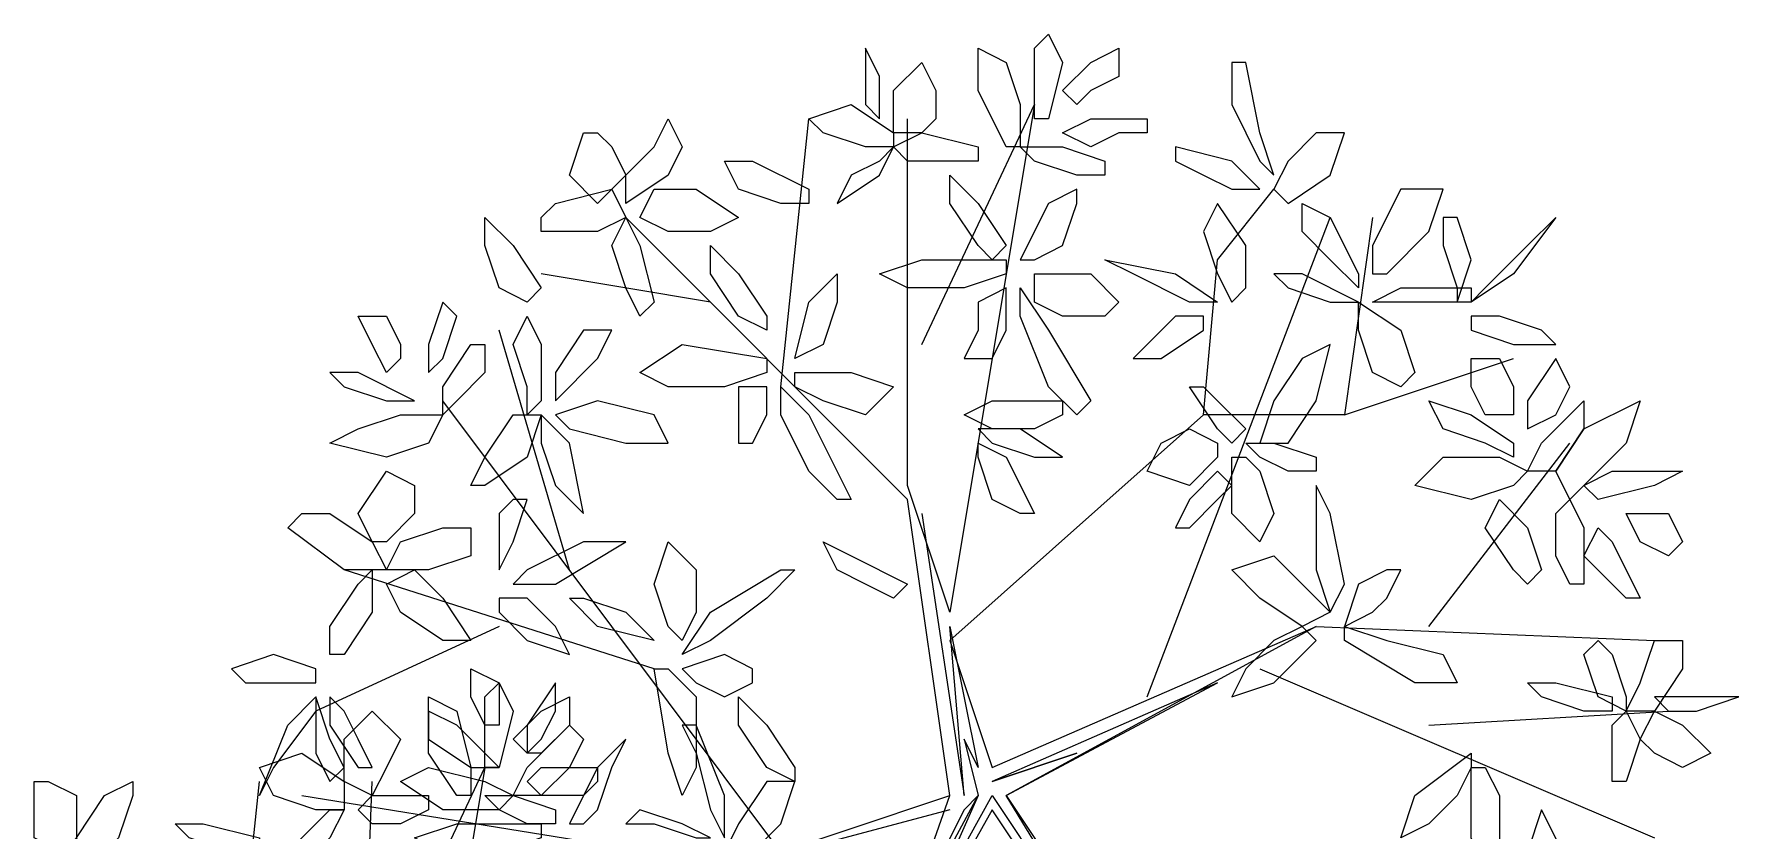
# Model space of a CAD drawing. Header units: millimetres. Extents: x 2576 to 2719, y 1757 to 1977.
# Drawn here: x 2616.206 to 2619.623, y 1816.975 to 1818.57 of the extents above; entities that cross this region are included whole.
import ezdxf

# ---------------------------------------------------------------- set-up
doc = ezdxf.new("R2010")
doc.units = ezdxf.units.MM
doc.layers.add('PDF_0', color=7, linetype='Continuous')

msp = doc.modelspace()

# ---------------------------------------------------------------- linework, layer by layer
at = {"layer": 'PDF_0', "lineweight": 9}
for points in [[(2618.2113, 1818.4573), (2618.2113, 1818.542), (2618.2395, 1818.5702), (2618.2678, 1818.5137), (2618.2395, 1818.4008), (2618.2113, 1818.4008)], [(2617.9006, 1818.4008), (2617.9006, 1818.4855), (2617.8724, 1818.542), (2617.8724, 1818.5137), (2617.8724, 1818.429)], [(2618.183, 1818.3443), (2618.1548, 1818.3443), (2618.0983, 1818.4573), (2618.0983, 1818.542), (2618.1548, 1818.5137), (2618.183, 1818.429)], [(2618.296, 1818.429), (2618.2678, 1818.4573), (2618.3242, 1818.5137), (2618.3807, 1818.542), (2618.3807, 1818.4855), (2618.3242, 1818.4573)], [(2617.9854, 1818.3725), (2617.9289, 1818.3725), (2617.9289, 1818.4573), (2617.9854, 1818.5137), (2618.0136, 1818.4573), (2618.0136, 1818.4008)], [(2618.6066, 1818.429), (2618.6631, 1818.3161), (2618.6913, 1818.2878), (2618.6631, 1818.3725), (2618.6349, 1818.5137), (2618.6066, 1818.5137)], [(2617.8724, 1818.3443), (2617.7877, 1818.3725), (2617.7594, 1818.4008), (2617.8442, 1818.429), (2617.9289, 1818.3725), (2617.9289, 1818.3443)], [(2617.477, 1818.4008), (2617.5053, 1818.3443), (2617.477, 1818.2878), (2617.3923, 1818.2313), (2617.3923, 1818.2878), (2617.4488, 1818.3443)], [(2618.3807, 1818.3725), (2618.3242, 1818.3443), (2618.2678, 1818.3725), (2618.3242, 1818.4008), (2618.4372, 1818.4008), (2618.4372, 1818.3725)], [(2617.3641, 1818.3443), (2617.3923, 1818.2878), (2617.3358, 1818.2313), (2617.2794, 1818.2878), (2617.3076, 1818.3725), (2617.3358, 1818.3725)], [(2618.0418, 1818.3161), (2617.9571, 1818.3161), (2617.9289, 1818.3443), (2617.9854, 1818.3725), (2618.0983, 1818.3443), (2618.0983, 1818.3161)], [(2618.6913, 1818.2596), (2618.7196, 1818.2313), (2618.8043, 1818.2878), (2618.8325, 1818.3725), (2618.7761, 1818.3725), (2618.7196, 1818.3161)], [(2617.8442, 1818.2878), (2617.8159, 1818.2313), (2617.9006, 1818.2878), (2617.9289, 1818.3443), (2617.9006, 1818.3161)], [(2618.296, 1818.2878), (2618.2113, 1818.3161), (2618.183, 1818.3443), (2618.2678, 1818.3443), (2618.3525, 1818.3161), (2618.3525, 1818.2878)], [(2618.5502, 1818.2878), (2618.6066, 1818.2596), (2618.6631, 1818.2596), (2618.6066, 1818.3161), (2618.4937, 1818.3443), (2618.4937, 1818.3161)], [(2617.703, 1818.2313), (2617.6182, 1818.2596), (2617.59, 1818.3161), (2617.6465, 1818.3161), (2617.7594, 1818.2596), (2617.7594, 1818.2313)], [(2618.0983, 1818.1466), (2618.0418, 1818.2313), (2618.0418, 1818.2878), (2618.0983, 1818.2313), (2618.1548, 1818.1466), (2618.1266, 1818.1184)], [(2617.2511, 1818.2313), (2617.3641, 1818.2596), (2617.3923, 1818.2031), (2617.3358, 1818.1749), (2617.2229, 1818.1749), (2617.2229, 1818.2031)], [(2617.4206, 1818.2031), (2617.4488, 1818.2596), (2617.5335, 1818.2596), (2617.6182, 1818.2031), (2617.5618, 1818.1749), (2617.477, 1818.1749)], [(2618.2678, 1818.1466), (2618.296, 1818.2313), (2618.296, 1818.2596), (2618.2395, 1818.2313), (2618.183, 1818.1184), (2618.2113, 1818.1184)], [(2618.889, 1818.0901), (2618.9173, 1818.0901), (2619.002, 1818.1749), (2619.0302, 1818.2596), (2618.9455, 1818.2596), (2618.889, 1818.1466)], [(2618.6066, 1818.0337), (2618.6349, 1818.0619), (2618.6349, 1818.1466), (2618.5784, 1818.2313), (2618.5502, 1818.1749), (2618.5784, 1818.0901)], [(2618.8043, 1818.1184), (2618.7478, 1818.1749), (2618.7478, 1818.2313), (2618.8043, 1818.2031), (2618.8608, 1818.0901), (2618.8608, 1818.0619)], [(2617.1382, 1818.0619), (2617.1099, 1818.1466), (2617.1099, 1818.2031), (2617.1664, 1818.1466), (2617.2229, 1818.0619), (2617.1946, 1818.0337)], [(2617.3923, 1818.0619), (2617.3641, 1818.1466), (2617.3923, 1818.2031), (2617.4206, 1818.1466), (2617.4488, 1818.0337), (2617.4206, 1818.0054)], [(2619.0302, 1818.1466), (2619.0585, 1818.0619), (2619.0585, 1818.0337), (2619.0867, 1818.1184), (2619.0585, 1818.2031), (2619.0302, 1818.2031)], [(2619.1997, 1818.1466), (2619.2561, 1818.2031), (2619.1714, 1818.0901), (2619.0867, 1818.0337), (2619.1149, 1818.0619)], [(2617.6182, 1818.0054), (2617.5618, 1818.0901), (2617.5618, 1818.1466), (2617.6182, 1818.0901), (2617.6747, 1818.0054), (2617.6747, 1817.9772)], [(2618.0701, 1818.0619), (2617.9571, 1818.0619), (2617.9006, 1818.0901), (2617.9854, 1818.1184), (2618.1548, 1818.1184), (2618.1548, 1818.0901)], [(2618.409, 1818.0901), (2618.3525, 1818.1184), (2618.4937, 1818.0901), (2618.5784, 1818.0337), (2618.5219, 1818.0337)], [(2617.7877, 1817.9489), (2617.7312, 1817.9207), (2617.7594, 1818.0337), (2617.8159, 1818.0901), (2617.8159, 1818.0337)], [(2618.2113, 1818.0337), (2618.2113, 1818.0901), (2618.3242, 1818.0901), (2618.3807, 1818.0337), (2618.3525, 1818.0054), (2618.2678, 1818.0054)], [(2618.8043, 1818.0337), (2618.8608, 1818.0337), (2618.7478, 1818.0901), (2618.6913, 1818.0901), (2618.7196, 1818.0619)], [(2618.0701, 1817.9207), (2618.1266, 1817.9207), (2618.1548, 1817.9772), (2618.1548, 1818.0619), (2618.0983, 1818.0337), (2618.0983, 1817.9772)], [(2618.2395, 1817.8642), (2618.183, 1818.0054), (2618.183, 1818.0619), (2618.2395, 1817.9772), (2618.3242, 1817.836), (2618.296, 1817.8078)], [(2619.0302, 1818.0337), (2618.9173, 1818.0337), (2618.889, 1818.0337), (2618.9455, 1818.0619), (2619.0867, 1818.0619), (2619.0867, 1818.0337)], [(2617.0534, 1818.0054), (2617.0252, 1818.0337), (2616.997, 1817.9489), (2616.997, 1817.8925), (2617.0252, 1817.9207)], [(2618.889, 1817.8925), (2618.8608, 1817.9772), (2618.8608, 1818.0337), (2618.9455, 1817.9772), (2618.9737, 1817.8925), (2618.9455, 1817.8642)], [(2616.9405, 1817.9207), (2616.9123, 1817.8925), (2616.884, 1817.9489), (2616.8558, 1818.0054), (2616.9123, 1818.0054), (2616.9405, 1817.9489)], [(2617.1946, 1817.8642), (2617.1664, 1817.9489), (2617.1946, 1818.0054), (2617.2229, 1817.9489), (2617.2229, 1817.836), (2617.1946, 1817.8078)], [(2618.4654, 1817.9207), (2618.5502, 1817.9772), (2618.5502, 1818.0054), (2618.4937, 1818.0054), (2618.409, 1817.9207), (2618.4372, 1817.9207)], [(2619.0867, 1818.0054), (2619.0867, 1817.9772), (2619.1714, 1817.9489), (2619.2561, 1817.9489), (2619.2279, 1817.9772), (2619.1432, 1818.0054)], [(2617.1099, 1817.8925), (2617.0534, 1817.836), (2617.0252, 1817.8078), (2617.0252, 1817.8642), (2617.0817, 1817.9489), (2617.1099, 1817.9489)], [(2617.2511, 1817.8925), (2617.2511, 1817.836), (2617.3358, 1817.9207), (2617.3641, 1817.9772), (2617.3076, 1817.9772)], [(2617.59, 1817.8642), (2617.477, 1817.8642), (2617.4206, 1817.8925), (2617.5053, 1817.9489), (2617.6747, 1817.9207), (2617.6747, 1817.8925)], [(2618.6631, 1817.7513), (2618.7196, 1817.7513), (2618.7761, 1817.836), (2618.8043, 1817.9489), (2618.7478, 1817.9207), (2618.6913, 1817.836)], [(2619.1714, 1817.8078), (2619.1149, 1817.8078), (2619.0867, 1817.8642), (2619.0867, 1817.9207), (2619.1432, 1817.9207), (2619.1714, 1817.8642)], [(2619.2844, 1817.8642), (2619.2561, 1817.9207), (2619.1997, 1817.836), (2619.1997, 1817.7795), (2619.2561, 1817.8078)], [(2616.9123, 1817.836), (2616.9687, 1817.836), (2616.8558, 1817.8925), (2616.7993, 1817.8925), (2616.8275, 1817.8642)], [(2617.7312, 1817.8642), (2617.7312, 1817.8925), (2617.8442, 1817.8925), (2617.9289, 1817.8642), (2617.8724, 1817.8078), (2617.7877, 1817.836)], [(2617.6182, 1817.7513), (2617.6465, 1817.7513), (2617.6747, 1817.8078), (2617.6747, 1817.8642), (2617.6182, 1817.8642), (2617.6182, 1817.7795)], [(2617.7594, 1817.6948), (2617.703, 1817.8078), (2617.703, 1817.8642), (2617.7594, 1817.8078), (2617.8442, 1817.6383), (2617.8159, 1817.6383)], [(2618.5784, 1817.836), (2618.6349, 1817.7795), (2618.6066, 1817.7513), (2618.5784, 1817.7795), (2618.5219, 1817.8642), (2618.5502, 1817.8642)], [(2617.2511, 1817.8078), (2617.2794, 1817.7795), (2617.3923, 1817.7513), (2617.477, 1817.7513), (2617.4488, 1817.8078), (2617.3358, 1817.836)], [(2618.2113, 1817.7795), (2618.1266, 1817.7795), (2618.0701, 1817.8078), (2618.1266, 1817.836), (2618.2678, 1817.836), (2618.2678, 1817.8078)], [(2619.1149, 1817.7513), (2619.0302, 1817.7795), (2619.002, 1817.836), (2619.0867, 1817.8078), (2619.1714, 1817.7513), (2619.1714, 1817.723)], [(2619.3126, 1817.7795), (2619.2561, 1817.6948), (2619.1997, 1817.6948), (2619.2279, 1817.7513), (2619.3126, 1817.836), (2619.3126, 1817.8078)], [(2619.2844, 1817.6383), (2619.2561, 1817.6948), (2619.3126, 1817.7795), (2619.4256, 1817.836), (2619.3973, 1817.7513), (2619.3409, 1817.6948)], [(2617.0252, 1817.8078), (2616.997, 1817.7513), (2616.9123, 1817.723), (2616.7993, 1817.7513), (2616.8558, 1817.7795), (2616.9405, 1817.8078)], [(2617.1099, 1817.723), (2617.1664, 1817.8078), (2617.2229, 1817.8078), (2617.1946, 1817.723), (2617.1099, 1817.6666), (2617.0817, 1817.6666)], [(2617.2511, 1817.6666), (2617.3076, 1817.6101), (2617.2794, 1817.7513), (2617.2229, 1817.8078), (2617.2229, 1817.7513)], [(2618.2113, 1817.723), (2618.2678, 1817.723), (2618.183, 1817.7795), (2618.0983, 1817.7795), (2618.1266, 1817.7513)], [(2618.5784, 1817.7513), (2618.5784, 1817.723), (2618.5219, 1817.6666), (2618.4372, 1817.6948), (2618.4654, 1817.7513), (2618.5219, 1817.7795)], [(2618.1266, 1817.6383), (2618.0983, 1817.723), (2618.0983, 1817.7513), (2618.1548, 1817.723), (2618.2113, 1817.6101), (2618.183, 1817.6101)], [(2618.7196, 1817.6948), (2618.6631, 1817.723), (2618.6349, 1817.7513), (2618.6913, 1817.7513), (2618.7761, 1817.723), (2618.7761, 1817.6948)], [(2618.6631, 1817.6948), (2618.6913, 1817.6101), (2618.6631, 1817.5536), (2618.6066, 1817.6101), (2618.6066, 1817.723), (2618.6349, 1817.723)], [(2619.1997, 1817.6948), (2619.1714, 1817.6666), (2619.0867, 1817.6383), (2618.9737, 1817.6666), (2619.0302, 1817.723), (2619.1432, 1817.723)], [(2616.9687, 1817.6101), (2616.9123, 1817.5536), (2616.884, 1817.5536), (2616.8558, 1817.6101), (2616.9123, 1817.6948), (2616.9687, 1817.6666)], [(2618.6066, 1817.6666), (2618.5784, 1817.6948), (2618.5219, 1817.6383), (2618.4937, 1817.5818), (2618.5219, 1817.5818), (2618.5784, 1817.6383)], [(2619.3691, 1817.6948), (2619.4538, 1817.6948), (2619.5103, 1817.6948), (2619.4538, 1817.6666), (2619.3409, 1817.6383), (2619.3126, 1817.6666)], [(2617.1382, 1817.6101), (2617.1382, 1817.5254), (2617.1382, 1817.4971), (2617.1664, 1817.5536), (2617.1946, 1817.6383), (2617.1664, 1817.6383)], [(2618.8043, 1817.6101), (2618.7761, 1817.6666), (2618.7761, 1817.4971), (2618.8043, 1817.4124), (2618.8325, 1817.4689)], [(2619.1714, 1817.4971), (2619.1149, 1817.5818), (2619.1432, 1817.6383), (2619.1997, 1817.5818), (2619.2279, 1817.4971), (2619.1997, 1817.4689)], [(2619.2561, 1817.5254), (2619.2561, 1817.6101), (2619.2844, 1817.6383), (2619.3126, 1817.5818), (2619.3126, 1817.4689), (2619.2844, 1817.4689)], [(2616.7993, 1817.6101), (2616.884, 1817.5536), (2616.9123, 1817.4971), (2616.8275, 1817.4971), (2616.7146, 1817.5818), (2616.7428, 1817.6101)], [(2619.3973, 1817.6101), (2619.4821, 1817.6101), (2619.5103, 1817.5536), (2619.4821, 1817.5254), (2619.4256, 1817.5536)], [(2617.0817, 1817.5818), (2617.0817, 1817.5254), (2616.997, 1817.4971), (2616.9123, 1817.4971), (2616.9405, 1817.5536), (2617.0252, 1817.5818)], [(2619.3691, 1817.4689), (2619.3126, 1817.5254), (2619.3409, 1817.5818), (2619.3691, 1817.5536), (2619.4256, 1817.4406), (2619.3973, 1817.4406)], [(2617.3076, 1817.5536), (2617.1946, 1817.4971), (2617.1664, 1817.4689), (2617.2511, 1817.4689), (2617.3923, 1817.5536), (2617.3641, 1817.5536)], [(2617.5053, 1817.3559), (2617.477, 1817.3842), (2617.4488, 1817.4689), (2617.477, 1817.5536), (2617.5335, 1817.4971), (2617.5335, 1817.4124)], [(2617.8724, 1817.4689), (2617.8159, 1817.4971), (2617.7877, 1817.5536), (2617.8442, 1817.5254), (2617.9571, 1817.4689), (2617.9289, 1817.4406)], [(2618.8043, 1817.4124), (2618.7478, 1817.3842), (2618.6631, 1817.4406), (2618.6066, 1817.4971), (2618.6913, 1817.5254), (2618.7478, 1817.4689)], [(2616.7993, 1817.3842), (2616.8558, 1817.4689), (2616.884, 1817.4971), (2616.884, 1817.4124), (2616.8275, 1817.3277), (2616.7993, 1817.3277)], [(2616.9123, 1817.4689), (2616.9687, 1817.4971), (2617.0252, 1817.4406), (2617.0817, 1817.3559), (2617.0252, 1817.3559), (2616.9405, 1817.4124)], [(2617.6747, 1817.4406), (2617.5618, 1817.3559), (2617.5053, 1817.3277), (2617.5618, 1817.4124), (2617.703, 1817.4971), (2617.7312, 1817.4971)], [(2618.9455, 1817.4971), (2618.9173, 1817.4971), (2618.8608, 1817.4689), (2618.8325, 1817.3842), (2618.889, 1817.4124), (2618.9173, 1817.4406)], [(2617.1382, 1817.4406), (2617.1382, 1817.4124), (2617.1946, 1817.3559), (2617.2794, 1817.3277), (2617.2511, 1817.3842), (2617.1946, 1817.4406)], [(2617.3923, 1817.4124), (2617.4488, 1817.3559), (2617.3358, 1817.3842), (2617.2794, 1817.4406), (2617.3076, 1817.4406)], [(2618.6913, 1817.3559), (2618.6349, 1817.2994), (2618.6066, 1817.243), (2618.6913, 1817.2712), (2618.7761, 1817.3559), (2618.7478, 1817.3842)], [(2618.9173, 1817.3559), (2619.0302, 1817.3277), (2619.0585, 1817.2712), (2618.9737, 1817.2712), (2618.8325, 1817.3559), (2618.8325, 1817.3842)], [(2619.3691, 1817.3277), (2619.3973, 1817.243), (2619.3973, 1817.2147), (2619.3409, 1817.243), (2619.3126, 1817.3277), (2619.3409, 1817.3559)], [(2619.4256, 1817.2712), (2619.4538, 1817.3559), (2619.5103, 1817.3559), (2619.5103, 1817.2994), (2619.4538, 1817.2147), (2619.3973, 1817.2147)], [(2616.7711, 1817.2712), (2616.7711, 1817.2994), (2616.6863, 1817.3277), (2616.6016, 1817.2994), (2616.6299, 1817.2712), (2616.7146, 1817.2712)], [(2617.1382, 1817.1865), (2617.1099, 1817.1865), (2617.0817, 1817.243), (2617.0817, 1817.2994), (2617.1382, 1817.2712), (2617.1382, 1817.2147)], [(2617.5335, 1817.243), (2617.5335, 1817.1018), (2617.5053, 1817.0453), (2617.477, 1817.13), (2617.4488, 1817.2994), (2617.477, 1817.2994)], [(2617.6465, 1817.2712), (2617.6465, 1817.2994), (2617.59, 1817.3277), (2617.5053, 1817.2994), (2617.5335, 1817.2712), (2617.59, 1817.243)], [(2617.1099, 1817.1582), (2617.1099, 1817.243), (2617.1382, 1817.2712), (2617.1664, 1817.2147), (2617.1382, 1817.1018), (2617.1099, 1817.1018)], [(2617.2511, 1817.2147), (2617.2511, 1817.2712), (2617.1946, 1817.1865), (2617.1946, 1817.13), (2617.2229, 1817.1582)], [(2619.3126, 1817.2147), (2619.2279, 1817.243), (2619.1997, 1817.2712), (2619.2561, 1817.2712), (2619.3691, 1817.243), (2619.3691, 1817.2147)], [(2616.6863, 1817.1018), (2616.6581, 1817.0453), (2616.7146, 1817.1865), (2616.7711, 1817.243), (2616.7711, 1817.2147)], [(2616.7993, 1817.0735), (2616.8275, 1817.1018), (2616.7993, 1817.1582), (2616.7711, 1817.243), (2616.7711, 1817.1865), (2616.7711, 1817.13)], [(2616.8558, 1817.1582), (2616.8275, 1817.2147), (2616.7993, 1817.243), (2616.7993, 1817.1865), (2616.8558, 1817.1018), (2616.884, 1817.1018)], [(2617.0817, 1817.0453), (2617.0534, 1817.0453), (2616.997, 1817.13), (2616.997, 1817.243), (2617.0534, 1817.2147), (2617.0817, 1817.1018)], [(2617.1946, 1817.13), (2617.1664, 1817.1582), (2617.2229, 1817.2147), (2617.2794, 1817.243), (2617.2794, 1817.1865), (2617.2229, 1817.13)], [(2617.6747, 1817.1018), (2617.6182, 1817.1865), (2617.6182, 1817.243), (2617.6747, 1817.1865), (2617.7312, 1817.1018), (2617.7312, 1817.0735)], [(2619.4538, 1817.243), (2619.4821, 1817.2147), (2619.5385, 1817.2147), (2619.6233, 1817.243), (2619.595, 1817.243), (2619.5103, 1817.243)], [(2616.884, 1817.0453), (2616.8275, 1817.0735), (2616.8275, 1817.1582), (2616.884, 1817.2147), (2616.9405, 1817.1582), (2616.9123, 1817.1018)], [(2617.0817, 1817.1018), (2617.1382, 1817.1018), (2617.0534, 1817.1865), (2616.997, 1817.2147), (2616.997, 1817.1582)], [(2619.3691, 1817.1018), (2619.3691, 1817.1865), (2619.3973, 1817.2147), (2619.4256, 1817.1582), (2619.3973, 1817.0735), (2619.3691, 1817.0735)], [(2619.4256, 1817.1582), (2619.4538, 1817.2147), (2619.5103, 1817.1865), (2619.5668, 1817.13), (2619.5103, 1817.1018), (2619.4538, 1817.13)], [(2617.2794, 1817.1018), (2617.2229, 1817.0453), (2617.1664, 1817.0453), (2617.1946, 1817.1018), (2617.2794, 1817.1865), (2617.3076, 1817.1582)], [(2617.5335, 1817.13), (2617.5618, 1817.017), (2617.59, 1816.9606), (2617.59, 1817.0453), (2617.5335, 1817.1865), (2617.5053, 1817.1865)], [(2616.7711, 1817.017), (2616.6863, 1817.0453), (2616.6581, 1817.1018), (2616.7428, 1817.13), (2616.8275, 1817.0735), (2616.8275, 1817.017)], [(2617.3358, 1817.017), (2617.3641, 1817.1018), (2617.3923, 1817.1582), (2617.3358, 1817.1018), (2617.2794, 1816.9888), (2617.3076, 1816.9888)], [(2619.0585, 1817.0453), (2619.002, 1816.9888), (2618.9455, 1816.9606), (2618.9737, 1817.0453), (2619.0867, 1817.13), (2619.0867, 1817.1018)], [(2617.1664, 1817.0453), (2617.1382, 1817.017), (2617.0252, 1817.017), (2616.9405, 1817.0735), (2616.997, 1817.1018), (2617.1099, 1817.0735)], [(2617.3076, 1817.0453), (2617.2229, 1817.0453), (2617.1946, 1817.0735), (2617.2229, 1817.1018), (2617.3358, 1817.1018), (2617.3358, 1817.0735)], [(2619.1432, 1817.0453), (2619.1432, 1816.9323), (2619.1149, 1816.9041), (2619.0867, 1816.9606), (2619.0867, 1817.1018), (2619.1149, 1817.1018)], [(2616.291, 1817.0453), (2616.291, 1816.9606), (2616.2627, 1816.9323), (2616.2063, 1816.9606), (2616.2063, 1817.0735), (2616.2345, 1817.0735)], [(2616.4039, 1817.0735), (2616.4039, 1817.0453), (2616.3757, 1816.9606), (2616.3192, 1816.9041), (2616.291, 1816.9606), (2616.3475, 1817.0453)], [(2617.59, 1816.9323), (2617.6465, 1816.9323), (2617.703, 1816.9888), (2617.7312, 1817.0735), (2617.6747, 1817.0735), (2617.6182, 1816.9888)], [(2616.9405, 1816.9888), (2616.884, 1816.9888), (2616.8558, 1817.017), (2616.884, 1817.0453), (2616.997, 1817.0453), (2616.997, 1817.017)], [(2617.1946, 1816.9888), (2617.1382, 1817.017), (2617.1099, 1817.0453), (2617.1664, 1817.0453), (2617.2511, 1817.017), (2617.2511, 1816.9888)], [(2616.6016, 1816.9323), (2616.5169, 1816.9606), (2616.4887, 1816.9888), (2616.5451, 1816.9888), (2616.6581, 1816.9606), (2616.6581, 1816.9323)], [(2616.7428, 1816.9606), (2616.7993, 1817.017), (2616.8275, 1817.017), (2616.7993, 1816.9606), (2616.7428, 1816.9041), (2616.7146, 1816.9323)], [(2617.1382, 1816.9323), (2617.0252, 1816.9323), (2616.9687, 1816.9606), (2617.0534, 1816.9888), (2617.2229, 1816.9888), (2617.2229, 1816.9606)], [(2617.4488, 1816.9888), (2617.5335, 1816.9606), (2617.5618, 1816.9606), (2617.5053, 1816.9888), (2617.4206, 1817.017), (2617.3923, 1816.9888)], [(2619.2844, 1816.7629), (2619.3126, 1816.7911), (2619.2844, 1816.9041), (2619.2279, 1817.017), (2619.1997, 1816.9323), (2619.2279, 1816.8476)]]:
    msp.add_lwpolyline(points, close=True, dxfattribs=at)
for points in [[(2617.9854, 1817.9489), (2618.2113, 1818.429), (2618.0418, 1817.4124), (2617.9571, 1817.6666), (2617.9571, 1818.4008)], [(2617.703, 1817.8642), (2617.7594, 1818.4008)], [(2618.889, 1818.2031), (2618.8325, 1817.8078), (2618.5502, 1817.8078), (2618.5784, 1818.1184), (2618.6913, 1818.2596)], [(2619.1432, 1816.1416), (2618.8608, 1816.1981), (2618.6913, 1816.4805), (2618.4654, 1816.5087), (2618.1266, 1817.017), (2617.8724, 1816.5652), (2618.0418, 1817.0453), (2617.9571, 1817.6383), (2617.3923, 1818.2031)], [(2618.4372, 1817.243), (2618.8043, 1818.2031)], [(2617.5618, 1818.0337), (2617.2229, 1818.0901)], [(2617.2794, 1817.4971), (2617.1382, 1817.9772)], [(2618.8325, 1817.8078), (2619.1714, 1817.9207)], [(2617.703, 1816.9323), (2617.0252, 1817.836)], [(2618.5502, 1817.8078), (2618.0418, 1817.3559), (2618.1266, 1817.1018), (2618.7761, 1817.3842), (2618.1548, 1817.0453), (2618.5784, 1817.2712), (2618.1266, 1817.0735)], [(2619.002, 1817.3842), (2619.2844, 1817.7513)], [(2617.9854, 1817.6101), (2618.0701, 1817.0453), (2618.0418, 1817.3842), (2618.0983, 1817.1018), (2618.0701, 1817.1582), (2618.0983, 1817.0453), (2618.0701, 1817.017), (2617.9006, 1816.6782), (2618.0983, 1817.0453), (2617.9854, 1816.7911), (2618.1266, 1817.0453), (2618.4654, 1816.537), (2618.1548, 1817.0453), (2618.4937, 1816.537), (2618.6913, 1816.4805)], [(2617.4488, 1817.2994), (2616.8275, 1817.4971)], [(2617.1382, 1817.3842), (2616.7711, 1817.2147)], [(2618.7761, 1817.3842), (2619.4538, 1817.3559)], [(2618.6631, 1817.2994), (2619.4538, 1816.9606)], [(2619.002, 1817.1865), (2619.4821, 1817.2147)], [(2618.1266, 1817.0735), (2618.296, 1817.13), (2618.1266, 1817.0735)], [(2616.884, 1816.6217), (2617.1099, 1817.1018), (2616.9405, 1816.0851), (2616.884, 1816.3393)], [(2616.6016, 1816.537), (2616.6581, 1817.0735)], [(2616.8558, 1816.3393), (2616.884, 1817.0735)], [(2616.7428, 1817.0453), (2617.6182, 1816.9041), (2617.1099, 1816.1134)], [(2618.0418, 1817.017), (2617.6182, 1816.9041), (2618.0418, 1817.0453)]]:
    msp.add_lwpolyline(points, dxfattribs=at)

doc.saveas('drawing.dxf')
